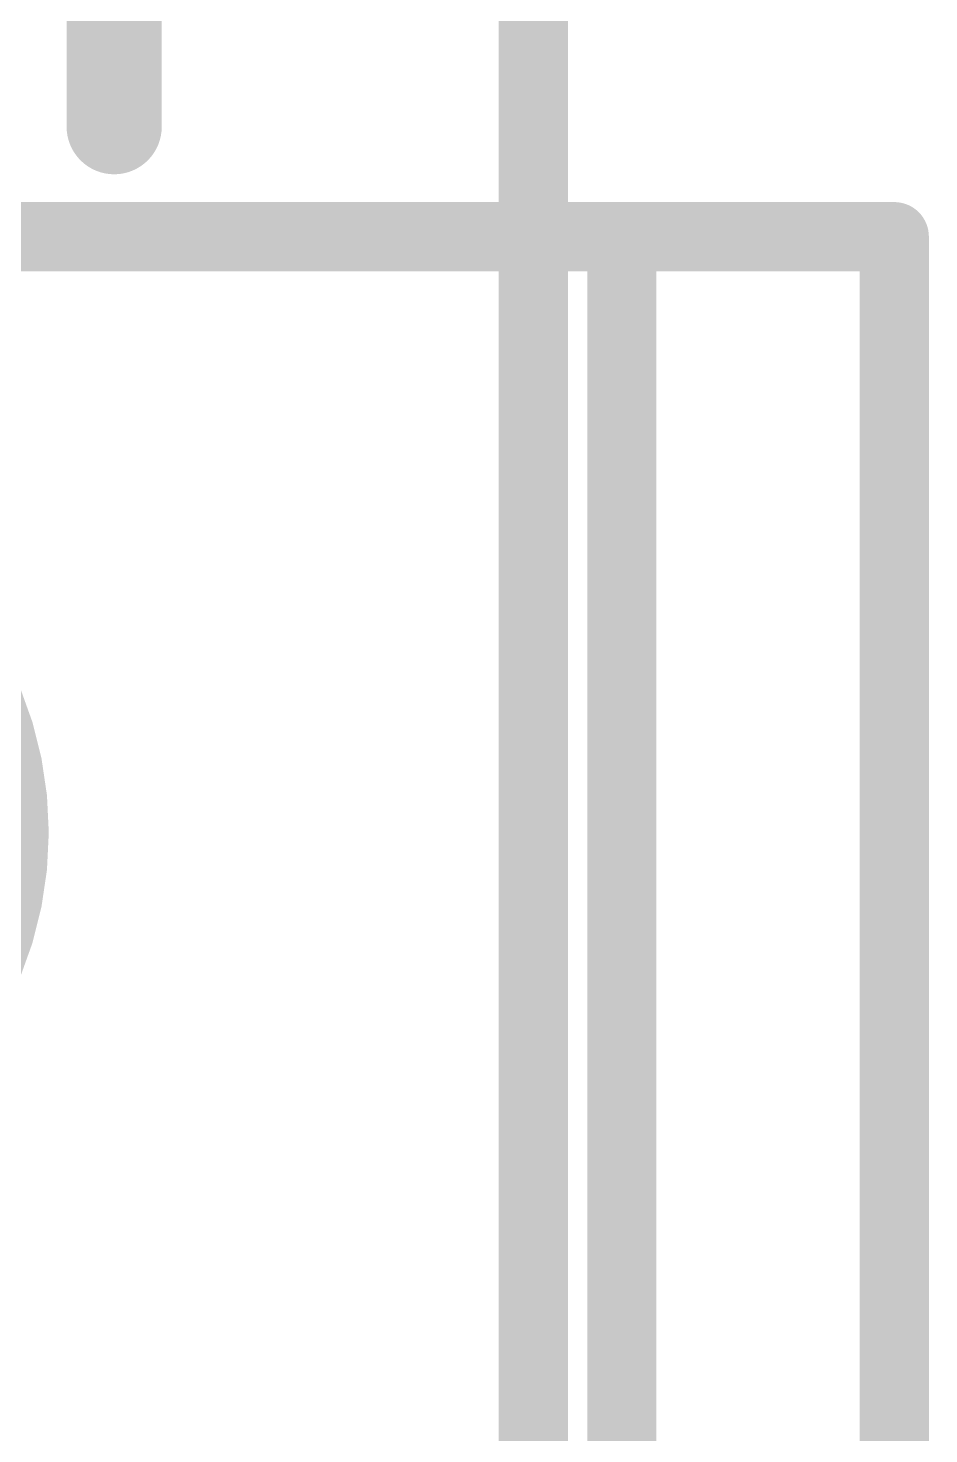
# Model space of a CAD drawing. Extents: x -34.3 to 52.3, y -19.6 to 20.4.
# Drawn here: x 18.837 to 21.482, y 10.144 to 14.272 of the extents above; entities that cross this region are included whole.
import ezdxf

# ---------------------------------------------------------------- set-up
doc = ezdxf.new("R2010")
doc.units = 0
for name, color, linetype in [('1', 12, 'CONTINUOUS'), ('16', 132, 'CONTINUOUS'), ('20', 31, 'CONTINUOUS'), ('21', 253, 'CONTINUOUS'), ('29', 253, 'CONTINUOUS'), ('51', 253, 'CONTINUOUS')]:
    doc.layers.add(name, color=color, linetype=linetype)

# ---------------------------------------------------------------- blocks, each defined once
blk = doc.blocks.new('ROUNDP')
at = {"const_width": 0.5}
blk.add_lwpolyline([(0, -0.25, 1), (0, 0.25, 1), (0, -0.25)], format="xyb", dxfattribs=at)

msp = doc.modelspace()

# ---------------------------------------------------------------- linework, layer by layer
at = {"layer": '1', "const_width": 0.2032}
msp.add_lwpolyline([(20.32, 20.32), (20.32, 0)], dxfattribs=at)
at = {"layer": '16', "const_width": 0.2032}
msp.add_lwpolyline([(20.32, 20.32), (20.32, 0)], dxfattribs=at)
at = {"layer": '20', "const_width": 0.2032}
msp.add_lwpolyline([(20.32, 1.27), (20.32, 19.05)], dxfattribs=at)
at = {"layer": '21', "const_width": 0.2794}
msp.add_lwpolyline([(19.0895, 13.9827), (19.0895, 14.9818)], dxfattribs=at)
at = {"layer": '21', "const_width": 0.1397}
msp.add_lwpolyline([(19.0197, 13.9827, 1), (19.1594, 13.9827)], format="xyb", dxfattribs=at)
at = {"layer": '51', "const_width": 0.2032}
for points in [[(14.38, 13.6599), (20.58, 13.6599)], [(20.58, 13.6599), (21.38, 13.6599)], [(20.58, 13.6599), (20.58, 6.6599)], [(21.38, 13.6599), (21.38, 6.6599)]]:
    msp.add_lwpolyline(points, dxfattribs=at)
at = {"layer": '51', "const_width": 0.1016}
for points in [[(20.58, 13.7107, 1), (20.58, 13.6091)], [(20.6308, 13.6599, 1), (20.5292, 13.6599)], [(20.58, 13.6091, 1), (20.58, 13.7107)], [(21.4308, 13.6599, 1), (21.3292, 13.6599)], [(21.38, 13.6091, 1), (21.38, 13.7107)]]:
    msp.add_lwpolyline(points, format="xyb", dxfattribs=at)

# ---------------------------------------------------------------- block references
at = {"layer": '29', "xscale": 2.2352, "yscale": 2.2352, "rotation": 90}
msp.add_blockref('ROUNDP', (17.78, 11.9099), dxfattribs=at)

doc.saveas('drawing.dxf')
